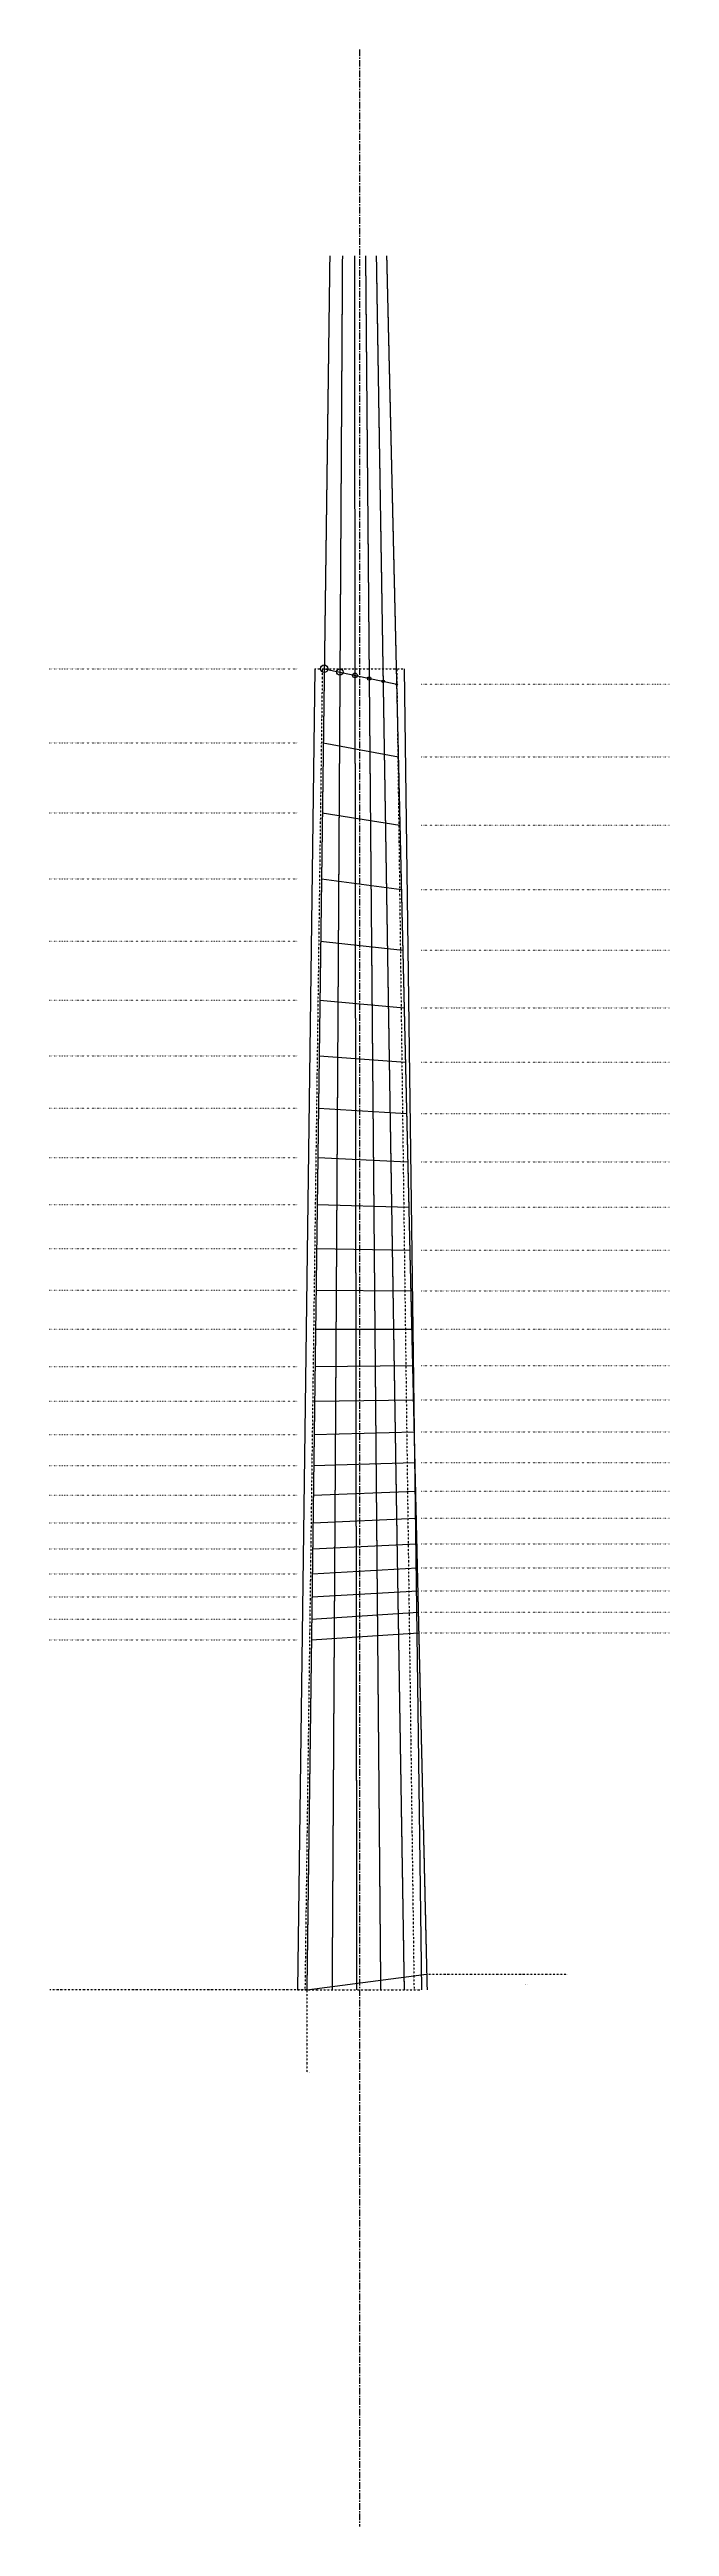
# Model space of a CAD drawing. Header units: millimetres. Extents: x 0 to 300, y -150 to 1050.
import ezdxf

# ---------------------------------------------------------------- set-up
doc = ezdxf.new("R2010")
doc.units = ezdxf.units.MM
for name, pattern in [('CENTER', [5.08, 3.175, -0.635, 0.635, -0.635]), ('DASHED', [1.524, 1.27, -0.254]), ('DASHED2', [0.762, 0.635, -0.127]), ('DOT', [0.508, 0, -0.508]), ('DOT2', [0.254, 0, -0.254])]:
    doc.linetypes.add(name, pattern=pattern)
doc.styles.add('OpenSans', font='OpenSans-Regular.ttf')

msp = doc.modelspace()

# ---------------------------------------------------------------- linework, layer by layer
at = {"linetype": 'CENTER'}
msp.add_line((150, 1050), (150, -150), dxfattribs=at)
at = {"linetype": 'DASHED'}
for p, q in [((135.6, 950), (124.5, 110)), ((141.7, 950), (136.7, 110)), ((147.5, 950), (148.6, 110)), ((152.9, 950), (160.2, 110)), ((158.1, 950), (171.6, 110)), ((163.1, 950), (182.7, 110))]:
    msp.add_line(p, q, dxfattribs=at)
at = {"linetype": 'DASHED2'}
for p, q in [((135.6, 950), (124.5, 110)), ((141.7, 950), (136.7, 110)), ((147.5, 950), (148.6, 110)), ((152.9, 950), (160.2, 110)), ((158.1, 950), (171.6, 110)), ((163.1, 950), (182.7, 110))]:
    msp.add_line(p, q, dxfattribs=at)
at = {"linetype": 'DOT'}
for p, q in [((0, 750), (120, 750)), ((180, 742.5), (300, 742.5)), ((0, 714.1), (120, 714.1)), ((180, 707.4), (300, 707.4)), ((0, 680.2), (120, 680.2)), ((180, 674.3), (300, 674.3)), ((0, 648.2), (120, 648.2)), ((180, 643.1), (300, 643.1)), ((0, 618), (120, 618)), ((180, 613.6), (300, 613.6)), ((0, 589.5), (120, 589.5)), ((180, 585.7), (300, 585.7)), ((0, 562.5), (120, 562.5)), ((180, 559.4), (300, 559.4)), ((0, 537.1), (120, 537.1)), ((180, 534.6), (300, 534.6)), ((0, 513.2), (120, 513.2)), ((180, 511.2), (300, 511.2)), ((0, 490.5), (120, 490.5)), ((180, 489.1), (300, 489.1)), ((0, 469.2), (120, 469.2)), ((180, 468.3), (300, 468.3)), ((0, 449), (120, 449)), ((180, 448.6), (300, 448.6)), ((0, 430), (120, 430)), ((180, 430), (300, 430)), ((0, 412), (120, 412)), ((180, 412.5), (300, 412.5)), ((0, 395.1), (120, 395.1)), ((180, 395.9), (300, 395.9)), ((0, 379.1), (120, 379.1)), ((180, 380.3), (300, 380.3)), ((0, 364), (120, 364)), ((180, 365.5), (300, 365.5)), ((0, 349.7), (120, 349.7)), ((180, 351.6), (300, 351.6)), ((0, 336.3), (120, 336.3)), ((180, 338.5), (300, 338.5)), ((180, 326.1), (300, 326.1)), ((0, 323.6), (120, 323.6)), ((180, 314.4), (300, 314.4)), ((0, 311.6), (120, 311.6)), ((0, 300.3), (120, 300.3)), ((180, 303.3), (300, 303.3)), ((0, 289.6), (120, 289.6)), ((180, 292.9), (300, 292.9)), ((0, 279.5), (120, 279.5)), ((180, 283), (300, 283))]:
    msp.add_line(p, q, dxfattribs=at)
for p, q in [((128.4, 750), (120, 110)), ((132.9, 750), (168, 742.5)), ((171.6, 750), (180, 110)), ((132.4, 714.1), (168.8, 707.4)), ((132, 680.2), (169.5, 674.3)), ((131.6, 648.2), (170.3, 643.1)), ((131.2, 618), (171, 613.6)), ((130.8, 589.5), (171.6, 585.7)), ((130.4, 562.5), (172.2, 559.4)), ((130.1, 537.1), (172.8, 534.6)), ((129.8, 513.2), (173.3, 511.2)), ((129.5, 490.5), (173.9, 489.1)), ((129.2, 469.2), (174.3, 468.3)), ((128.9, 449), (174.8, 448.6)), ((128.7, 430), (175.2, 430)), ((128.5, 412), (175.6, 412.5)), ((128.2, 395.1), (176, 395.9)), ((128, 379.1), (176.4, 380.3)), ((127.8, 364), (176.7, 365.5)), ((127.6, 349.7), (177.1, 351.6)), ((127.5, 336.3), (177.4, 338.5)), ((127.3, 323.6), (177.6, 326.1)), ((127.1, 311.6), (177.9, 314.4)), ((127, 300.3), (178.2, 303.3)), ((126.8, 289.6), (178.4, 292.9)), ((126.7, 279.5), (178.6, 283)), ((124.5, 110), (182.5, 117.5)), ((124.5, 110), (182.5, 117.5))]:
    msp.add_line(p, q)
at = {"linetype": 'DOT2'}
for p, q in [((132, 750), (123.6, 110)), ((128.4, 750), (171.6, 750)), ((168, 750), (176.4, 110)), ((124.5, 110), (0, 110)), ((120, 110), (180, 110)), ((124.5, 110), (124.5, 70)), ((182.5, 117.5), (250, 117.5))]:
    msp.add_line(p, q, dxfattribs=at)
for centre, radius in [((132.9, 750), 1.83), ((140.5, 748.4), 1.52), ((147.8, 746.8), 1.17), ((154.7, 745.3), 0.864), ((161.4, 743.9), 0.635), ((168, 742.5), 0.432)]:
    msp.add_circle(centre, radius)

# ---------------------------------------------------------------- texts
at = {"char_height": 0.1, "attachment_point": 1, "style": 'OpenSans'}
for s, insert in [('0 : 0.0 mm', (50, 750)), ('0 : 7.5 mm', (260, 742.5)), ('1 : 35.92 mm', (50, 714.1)), ('1 : 42.579 mm', (260, 707.4)), ('2 : 69.825 mm', (50, 680.2)), ('2 : 75.688 mm', (260, 674.3)), ('3 : 101.826 mm', (50, 648.2)), ('3 : 106.94 mm', (260, 643.1)), ('4 : 132.032 mm', (50, 618)), ('4 : 136.437 mm', (260, 613.6)), ('5 : 160.542 mm', (50, 589.5)), ('5 : 164.279 mm', (260, 585.7)), ('6 : 187.452 mm', (50, 562.5)), ('6 : 190.558 mm', (260, 559.4)), ('7 : 212.851 mm', (50, 537.1)), ('7 : 215.363 mm', (260, 534.6)), ('8 : 236.825 mm', (50, 513.2)), ('8 : 238.775 mm', (260, 511.2)), ('9 : 259.454 mm', (50, 490.5)), ('9 : 260.873 mm', (260, 489.1)), ('10 : 280.812 mm', (50, 469.2)), ('10 : 281.731 mm', (260, 468.3)), ('11 : 300.972 mm', (50, 449)), ('11 : 301.418 mm', (260, 448.6)), ('12 : 320.0 mm', (50, 430)), ('12 : 320.0 mm', (260, 430)), ('13 : 337.96 mm', (50, 412)), ('13 : 337.539 mm', (260, 412.5)), ('14 : 354.912 mm', (50, 395.1)), ('14 : 354.094 mm', (260, 395.9)), ('15 : 370.913 mm', (50, 379.1)), ('15 : 369.72 mm', (260, 380.3)), ('16 : 386.016 mm', (50, 364)), ('16 : 384.469 mm', (260, 365.5)), ('17 : 400.271 mm', (50, 349.7)), ('17 : 398.39 mm', (260, 351.6)), ('18 : 413.726 mm', (50, 336.3)), ('18 : 411.529 mm', (260, 338.5)), ('19 : 423.931 mm', (260, 326.1)), ('19 : 426.426 mm', (50, 323.6)), ('20 : 435.637 mm', (260, 314.4)), ('20 : 438.413 mm', (50, 311.6)), ('21 : 449.727 mm', (50, 300.3)), ('21 : 446.686 mm', (260, 303.3)), ('22 : 460.406 mm', (50, 289.6)), ('22 : 457.115 mm', (260, 292.9)), ('23 : 470.486 mm', (50, 279.5)), ('23 : 466.959 mm', (260, 283)), ('640.0 mm', (50, 110)), ('Compensación/Compensation:7.5 mm', (230, 112.5)), ('632.5 mm', (250, 117.5)), ('Puente con entonación/Intonated Bridge', (124.5, 70))]:
    msp.add_mtext(s, dxfattribs=dict(at, insert=insert))

doc.saveas('drawing.dxf')
